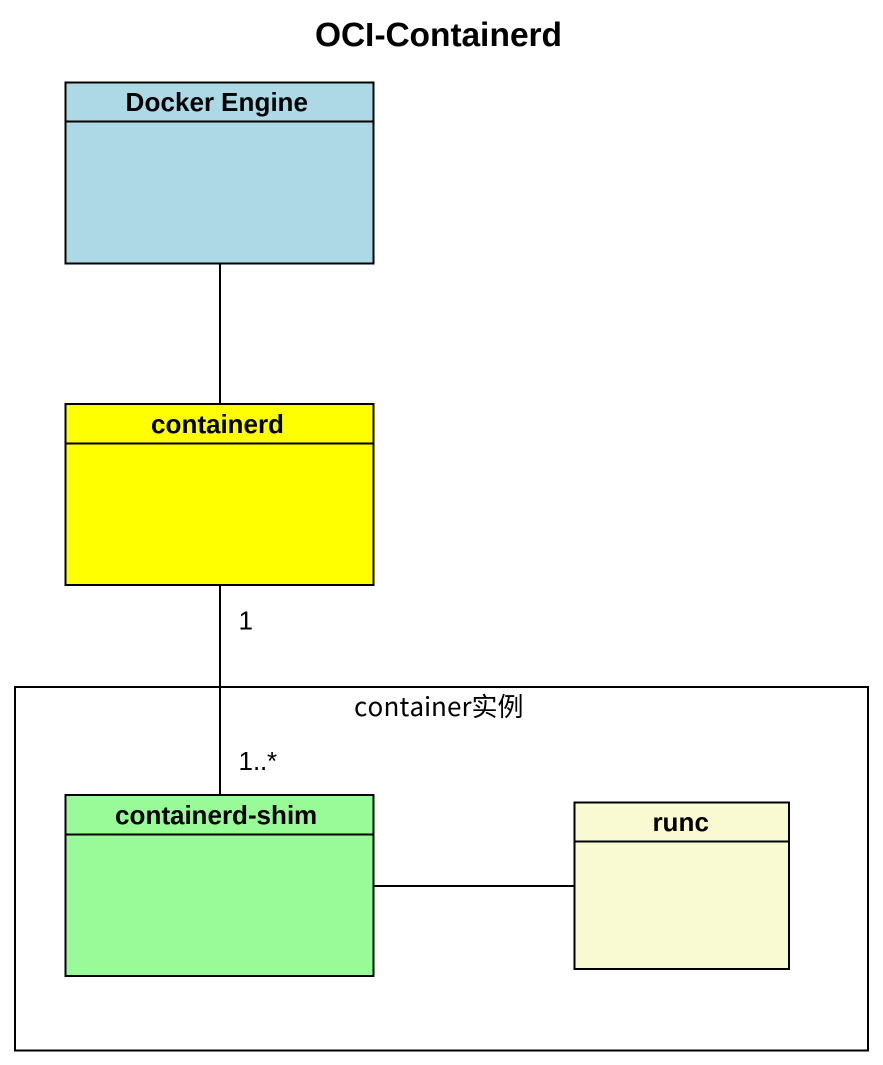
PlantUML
@startuml
title OCI-Containerd
hide circle
hide empty members
class "Docker Engine" as Docker_Engine #ADD8E6
class containerd #FFFF00
rectangle container实例 {
  class "containerd-shim" as containerd_shim #98FB98
  class runc #FAFAD2
}
Docker_Engine -- containerd
containerd "1" -- "1..*" containerd_shim
containerd_shim -right- runc
@enduml
